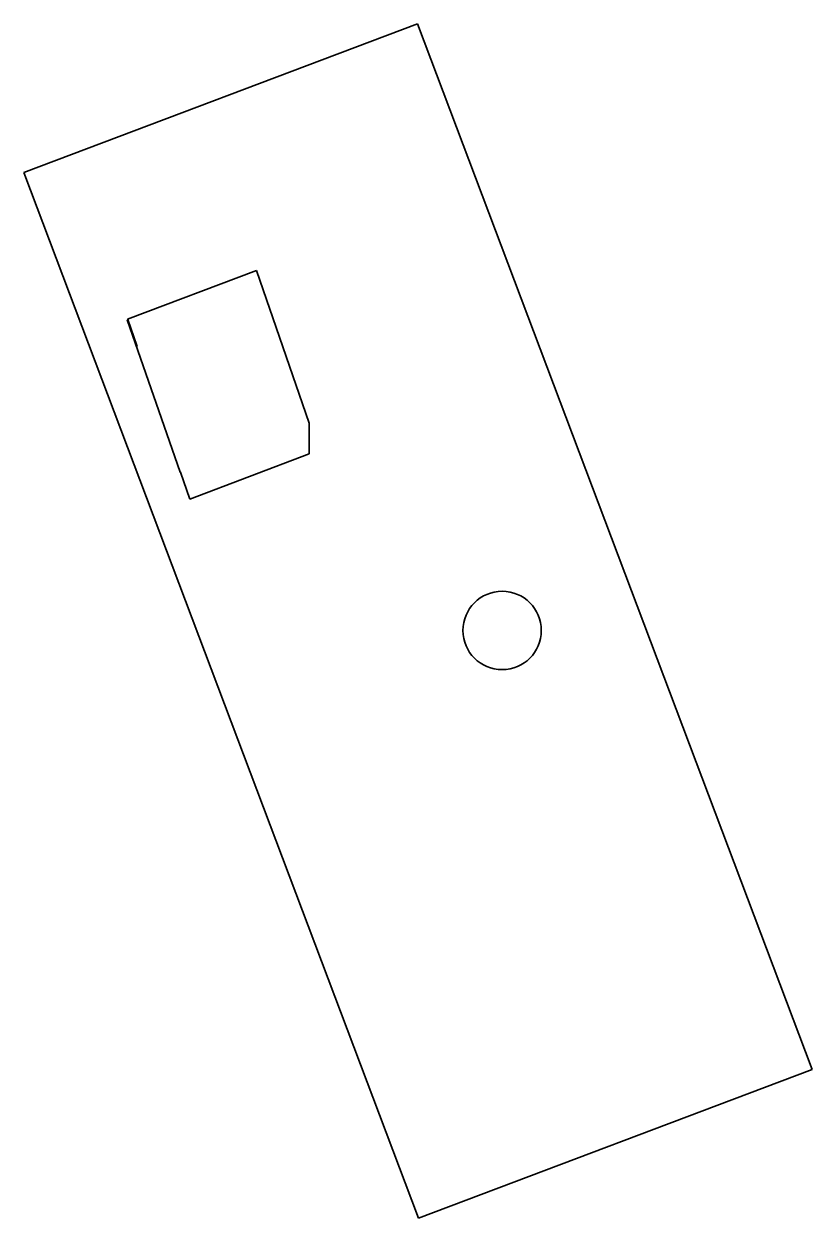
# Model space of a CAD drawing. Extents: x 128.4 to 168.6, y 74.5 to 135.5.
import ezdxf

# ---------------------------------------------------------------- set-up
doc = ezdxf.new("R2010")
doc.units = 0

msp = doc.modelspace()

# ---------------------------------------------------------------- linework, layer by layer
at = {"color": 7, "lineweight": 35}
for p, q in [((148.470901, 135.47876), (128.373001, 127.888062)), ((168.626999, 82.111816), (148.470901, 135.47876)), ((128.373001, 127.888062), (148.529099, 74.521118)), ((148.529099, 74.521118), (168.626999, 82.111816))]:
    msp.add_line(p, q, dxfattribs=at)
at = {"color": 7, "lineweight": 35, "ltscale": 0.175931}
msp.add_line((140.254379, 122.889893), (133.672256, 120.400269), dxfattribs=at)
at = {"color": 7, "lineweight": 35, "ltscale": 0.206082}
for p, q in [((142.948685, 115.099365), (140.254379, 122.889893)), ((133.655807, 120.379395), (136.350113, 112.588867))]:
    msp.add_line(p, q, dxfattribs=at)
at = {"color": 7, "lineweight": 35, "ltscale": 0.000559}
for p, q in [((133.655807, 120.379395), (133.676712, 120.387329)), ((134.132492, 119.001099), (134.153397, 119.009033)), ((136.350113, 112.588867), (136.371017, 112.596802))]:
    msp.add_line(p, q, dxfattribs=at)
at = {"color": 7, "lineweight": 35, "ltscale": 4.5e-05}
msp.add_line((133.672867, 120.39856), (133.672256, 120.400269), dxfattribs=at)
at = {"color": 7, "lineweight": 35, "ltscale": 0.000297}
msp.add_line((133.672867, 120.39856), (133.676712, 120.387329), dxfattribs=at)
at = {"color": 7, "lineweight": 35, "ltscale": 0.03646}
msp.add_line((134.153397, 119.009033), (133.676712, 120.387329), dxfattribs=at)
at = {"color": 7, "lineweight": 35, "ltscale": 0.039331}
msp.add_line((142.948685, 113.526123), (142.948685, 115.099365), dxfattribs=at)
at = {"color": 7, "lineweight": 35, "ltscale": 0.163071}
msp.add_line((136.847702, 111.218384), (142.948685, 113.526123), dxfattribs=at)
at = {"color": 7, "lineweight": 35, "ltscale": 0.036463}
msp.add_line((136.371017, 112.596802), (136.847702, 111.218384), dxfattribs=at)
at = {"color": 7, "lineweight": 35}
msp.add_circle((152.796738, 104.518066), 2, dxfattribs=at)

doc.saveas('drawing.dxf')
